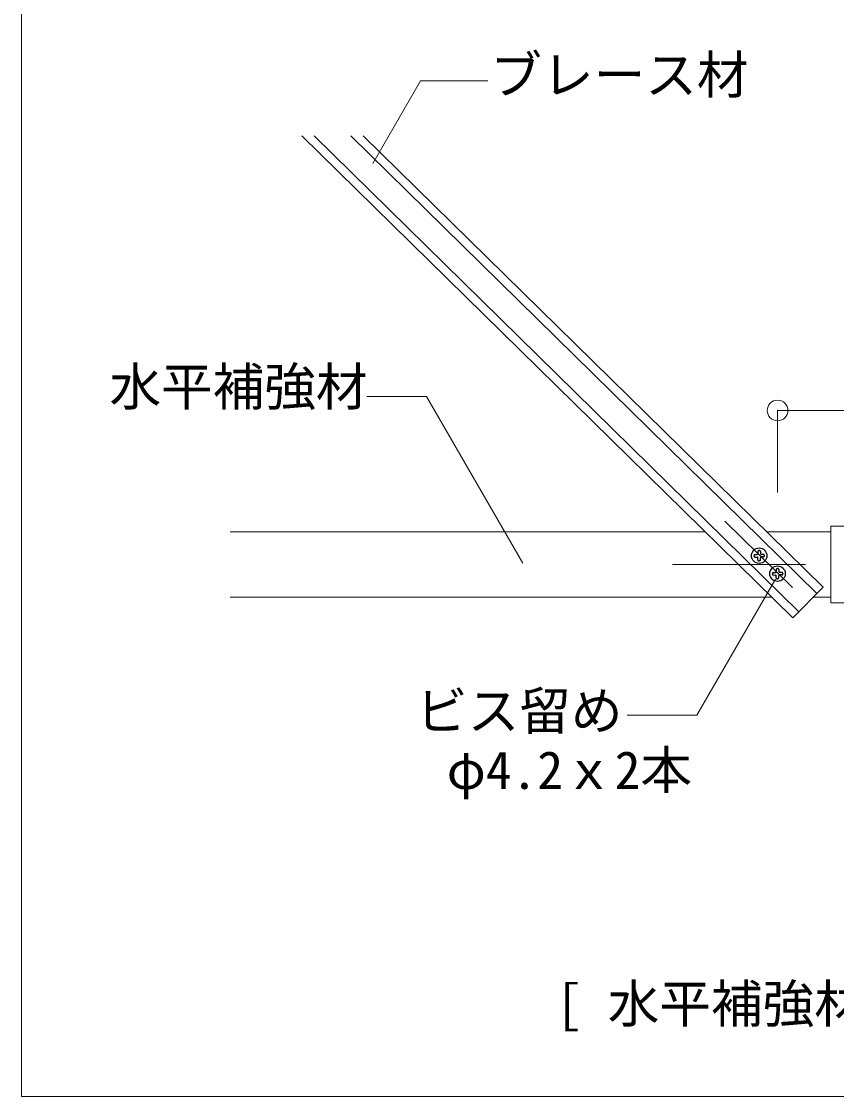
# Model space of a CAD drawing. Units: millimetres on the paper, enlarged 40 times, with parts at other scales. Extents: x -7800 to 7800, y -5387 to 5300.
# Drawn here: x -1968 to -1021, y -4584 to -3334 of the extents above; entities that cross this region are included whole.
import ezdxf
from ezdxf.enums import TextEntityAlignment as Align

# ---------------------------------------------------------------- set-up
doc = ezdxf.new("R2010")
doc.units = ezdxf.units.MM
doc.header["$LTSCALE"] = 40
doc.header["$PDMODE"] = 32
doc.header["$PDSIZE"] = 24
doc.linetypes.add('CHAIN1', pattern=[8, 5, -1, 1, -1])
for name, color, linetype, lineweight in [('5-0_中心線', 4, 'CHAIN1', 9), ('5-4_ブレース・補強材', 4, 'Continuous', 9), ('5-5_寸法', 4, 'Continuous', 9), ('5-6_文字・矢印', 7, 'Continuous', 18), ('5-B_補強金具・金具・その他', 3, 'Continuous', 18), ('5-C_ビス・アンカーボルト・強調図形', 2, 'Continuous', 25), ('F-3_野縁受け', 7, 'Continuous', 18)]:
    doc.layers.add(name, color=color, linetype=linetype, lineweight=lineweight)
doc.styles.add('ＭＳ ゴシック', font='')
doc.styles.get('ＭＳ ゴシック').set_extended_font_data('MS Gothic')

msp = doc.modelspace()

# ---------------------------------------------------------------- linework, layer by layer
at = {"layer": '5-0_中心線'}
for p, q in [((-1150.6, -3914.65), (-1072.02, -3991.88)), ((-1211.64, -3964.95), (-1056.89, -3964.95))]:
    msp.add_line(p, q, dxfattribs=at)
at = {"layer": '5-4_ブレース・補強材'}
for p, q in [((-1642.32, -3466.5), (-1071.65, -4027.29)), ((-1628.05, -3466.5), (-1064.64, -4020.16)), ((-1585.25, -3466.5), (-1043.61, -3998.76)), ((-1570.99, -3466.5), (-1036.61, -3991.63)), ((-1725.53, -3926.95), (-1173.76, -3926.95)), ((-1102.42, -3926.95), (-1027.37, -3926.95)), ((-1071.65, -4027.29), (-1036.61, -3991.63)), ((-1725.53, -4002.95), (-1096.42, -4002.95)), ((-1047.73, -4002.95), (-1027.37, -4002.95))]:
    msp.add_line(p, q, dxfattribs=at)
at = {"layer": '5-5_寸法'}
for q in [(-1089.44, -3881.35), (-997.37, -3785.94)]:
    msp.add_line((-1089.44, -3785.94), q, dxfattribs=at)
at = {"layer": '5-5_寸法', "color": 7}
msp.add_point((-1089.44, -3785.94), dxfattribs=at)
at = {"layer": '5-6_文字・矢印'}
for p, q in [((-1566.82, -3769.68), (-1497.44, -3769.68)), ((-1497.44, -3769.68), (-1385.45, -3963.65)), ((-1091.79, -3981.99), (-1183.3, -4140.5)), ((-1183.3, -4140.5), (-1264.21, -4140.5))]:
    msp.add_line(p, q, dxfattribs=at)
msp.add_lwpolyline([(-1426.36, -3402.68), (-1504.4, -3402.68), (-1559.82, -3498.68)], dxfattribs=at)
at = {"layer": '5-B_補強金具・金具・その他'}
for p, q in [((-967.37, -3920.35), (-1027.37, -3920.35)), ((-1027.37, -3920.35), (-1027.37, -4009.55)), ((-967.37, -4009.55), (-1027.37, -4009.55))]:
    msp.add_line(p, q, dxfattribs=at)
at = {"layer": '5-C_ビス・アンカーボルト・強調図形'}
for p, q in [((-1112.37, -3949.91), (-1112.35, -3952.41)), ((-1111.38, -3948.9), (-1110.88, -3948.89)), ((-1110.38, -3948.89), (-1110.88, -3948.89)), ((-1109.37, -3949.88), (-1109.35, -3952.38)), ((-1116.83, -3954.45), (-1116.82, -3954.95)), ((-1116.82, -3955.45), (-1116.82, -3954.95)), ((-1115.84, -3953.44), (-1113.34, -3953.42)), ((-1115.81, -3956.44), (-1113.31, -3956.42)), ((-1112.28, -3959.91), (-1112.3, -3957.41)), ((-1111.27, -3960.9), (-1110.77, -3960.89)), ((-1110.27, -3960.89), (-1110.77, -3960.89)), ((-1109.28, -3959.88), (-1109.3, -3957.38)), ((-1105.84, -3953.35), (-1108.34, -3953.37)), ((-1105.81, -3956.35), (-1108.31, -3956.37)), ((-1104.83, -3954.34), (-1104.82, -3954.84)), ((-1104.82, -3955.34), (-1104.82, -3954.84)), ((-1095.45, -3975.31), (-1095.44, -3975.81)), ((-1094.46, -3974.31), (-1091.96, -3974.28)), ((-1090.99, -3970.78), (-1090.96, -3973.28)), ((-1090, -3969.77), (-1089.5, -3969.76)), ((-1089, -3969.76), (-1089.5, -3969.76)), ((-1087.99, -3970.75), (-1087.96, -3973.25)), ((-1084.46, -3974.22), (-1086.96, -3974.24)), ((-1083.45, -3975.21), (-1083.44, -3975.71)), ((-1095.44, -3976.31), (-1095.44, -3975.81)), ((-1094.43, -3977.31), (-1091.93, -3977.28)), ((-1090.9, -3980.78), (-1090.92, -3978.28)), ((-1089.89, -3981.77), (-1089.39, -3981.76)), ((-1088.89, -3981.76), (-1089.39, -3981.76)), ((-1087.9, -3980.75), (-1087.92, -3978.25)), ((-1084.43, -3977.22), (-1086.93, -3977.24)), ((-1083.44, -3976.21), (-1083.44, -3975.71))]:
    msp.add_line(p, q, dxfattribs=at)
for centre in [(-1110.82, -3954.89), (-1089.44, -3975.76)]:
    msp.add_circle(centre, 9, dxfattribs=at)
for centre, start, end in [((-1111.37, -3949.9), 90.5, 180.5), ((-1110.37, -3949.89), 0.5, 90.5), ((-1115.83, -3954.44), 90.5, 180.5), ((-1115.82, -3955.44), 180.5, 270.5), ((-1113.35, -3952.42), 270.5, 0.5), ((-1113.3, -3957.42), 0.5, 90.5), ((-1111.28, -3959.9), 180.5, 270.5), ((-1110.28, -3959.89), 270.5, 0.5), ((-1108.35, -3952.37), 180.5, 270.5), ((-1108.3, -3957.37), 90.5, 180.5), ((-1105.83, -3954.35), 0.5, 90.5), ((-1105.82, -3955.35), 270.5, 0.5), ((-1094.45, -3975.31), 90.5, 180.5), ((-1091.96, -3973.28), 270.5, 0.5), ((-1089.99, -3970.77), 90.5, 180.5), ((-1088.99, -3970.76), 0.5, 90.5), ((-1086.96, -3973.24), 180.5, 270.5), ((-1084.45, -3975.22), 0.5, 90.5), ((-1094.44, -3976.31), 180.5, 270.5), ((-1091.92, -3978.28), 0.5, 90.5), ((-1089.9, -3980.77), 180.5, 270.5), ((-1088.9, -3980.76), 270.5, 0.5), ((-1086.92, -3978.24), 90.5, 180.5), ((-1084.44, -3976.22), 270.5, 0.5)]:
    msp.add_arc(centre, 1, start, end, dxfattribs=at)
at = {"layer": 'F-3_野縁受け', "color": 3}
for p, q in [((-1968.18, 1060.25), (-1968.18, -4583.77)), ((-1968.18, -4583.77), (-78.18, -4583.77))]:
    msp.add_line(p, q, dxfattribs=at)

# ---------------------------------------------------------------- texts
at = {"layer": '5-6_文字・矢印', "style": 'ＭＳ ゴシック'}
for s, p in [('ブレース材', (-1423.24, -3430.77)), ('水平補強材', (-1866, -3793.42)), ('ビス留め', (-1509.67, -4170.44)), ('φ4.2ｘ2本', (-1473.99, -4239.34)), ('[ 水平補強材納まり図 ]', (-1346.65, -4511.05))]:
    msp.add_text(s, height=43.99, dxfattribs=at).set_placement(p, align=Align.BOTTOM_LEFT)

doc.saveas('drawing.dxf')
